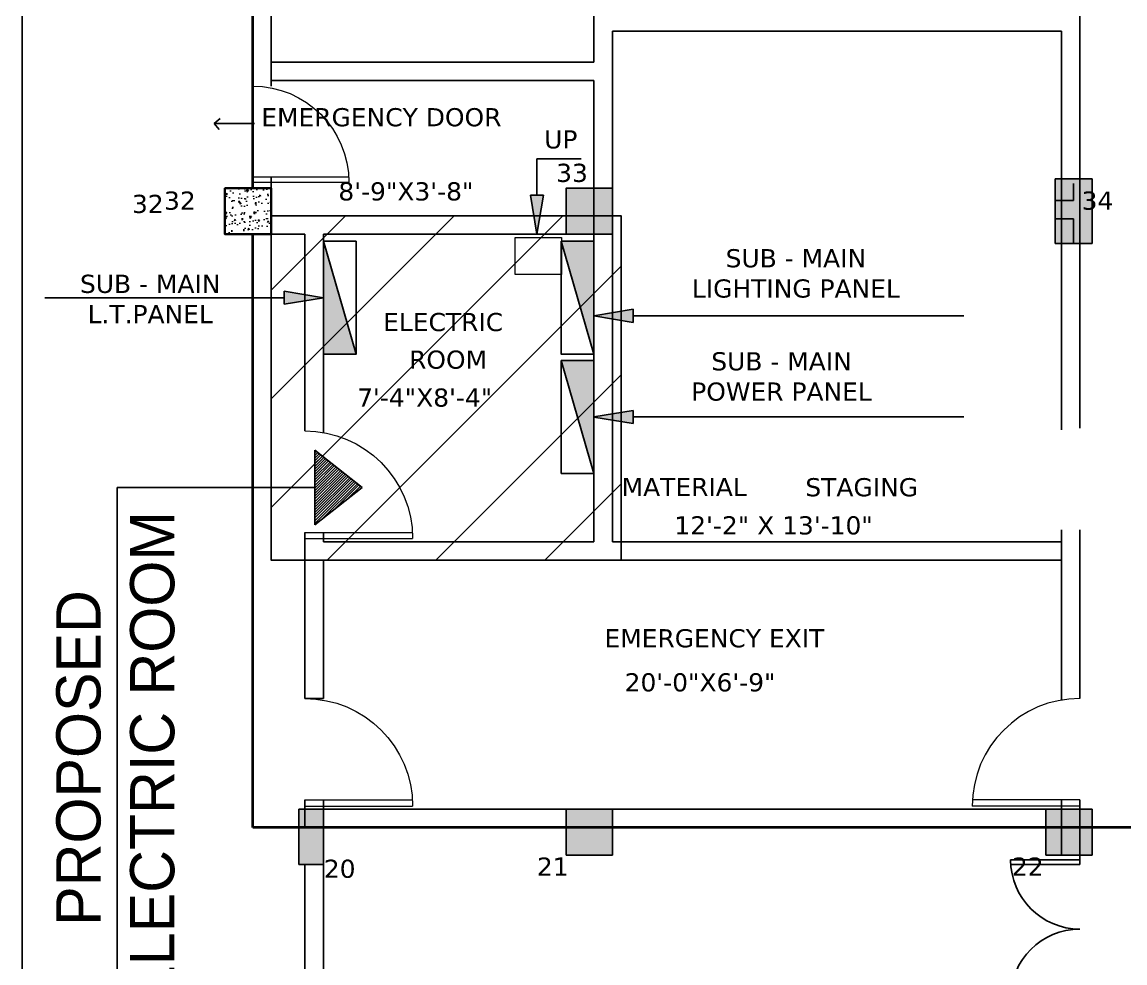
# Model space of a CAD drawing. Header units: millimetres. Extents: x -5691 to 68617, y -23008 to 84113.
# Drawn here: x -2286 to 6824, y 16027 to 23800 of the extents above; entities that cross this region are included whole.
import ezdxf

# ---------------------------------------------------------------- set-up
doc = ezdxf.new("R2010")
doc.units = ezdxf.units.MM
doc.header["$LTSCALE"] = 700
doc.header["$MEASUREMENT"] = 0
doc.set_wipeout_variables(frame=1)
doc.layers.add('architactur xref$0$AR. COLUMN', color=8, linetype='Continuous', lineweight=30)
doc.layers.add('architactur xref$0$AR. R.C.C HATCH', color=8, linetype='Continuous', lineweight=9)
for name, color, linetype in [('architactur xref$0$COLUMN', 8, 'Continuous'), ('architactur xref$0$COLUMN HATCH', 8, 'Continuous'), ('architactur xref$0$EL - LIGHT', 8, 'Continuous'), ('architactur xref$0$MAA-CABLE TRAY', 8, 'Continuous'), ('architactur xref$0$OUTER LINE', 8, 'Continuous'), ('architactur xref$0$TEXT', 8, 'Continuous'), ('architactur xref$0$WALL', 8, 'Continuous'), ('architactur xref$0$WINDOOW', 8, 'Continuous'), ('rcp$0$X-REF', 8, 'Continuous'), ('X-REF', 8, 'Continuous')]:
    doc.layers.add(name, color=color, linetype=linetype)
doc.styles.add('architactur xref$0$H St Bt', font='stylu.ttf')
doc.styles.add('architactur xref$0$VERDANA', font='verdana.ttf')

# ---------------------------------------------------------------- blocks, each defined once
blk = doc.blocks.new('architactur xref$0$D1')
at = {"layer": 'architactur xref$0$WINDOOW', "color": 0, "lineweight": 0}
for p, q in [((2995.31, -11649.76), (2960.31, -11649.76)), ((2995.31, -11647.76), (2960.36, -11647.76)), ((2995.31, -11647.76), (2995.31, -11650.76))]:
    blk.add_line(p, q, dxfattribs=at)
blk.add_arc((2995.31, -11649.76), 35, 90, 180, dxfattribs=at)
blk = doc.blocks.new('architactur xref$0$D4')
for p, q in [((1.5, 0), (1.5, 22.5)), ((3, 0), (3, 22.45)), ((45, 0), (45, 22.45)), ((46.5, 0), (46.5, 22.5)), ((0, 0), (3, 0)), ((45, 0), (48, 0))]:
    blk.add_line(p, q)
for centre, start, end in [((1.5, 0), 0, 90), ((46.5, 0), 90, 180)]:
    blk.add_arc(centre, 22.5, start, end)
blk = doc.blocks.new('architactur xref$0$PANEL')
at = {"layer": 'architactur xref$0$EL - LIGHT'}
blk.add_hatch(color=256, dxfattribs=at).paths.add_polyline_path([(-18.36, 5.31), (-18.36, -5.31), (18.36, 5.31)])
blk.add_line((18.36, 5.31), (-18.36, -5.31), dxfattribs=at)
blk.add_lwpolyline([(-18.36, 5.31), (18.36, 5.31), (18.36, -5.31), (-18.36, -5.31)], close=True, dxfattribs=at)
blk = doc.blocks.new('architactur xref$0$COLUMB 24X24')
at = {"lineweight": 18}
blk.add_wipeout([(600, 0), (600, 600), (0, 600), (0, 0)], dxfattribs=at)
at = {"layer": 'architactur xref$0$AR. R.C.C HATCH'}
h = blk.add_hatch(dxfattribs=at)
h.set_pattern_fill('AR-CONC', color=256, scale=30, style=0)
h.paths.add_polyline_path([(600, 600), (0, 600), (0, 0), (600, 0)])
at = {"layer": 'architactur xref$0$AR. COLUMN'}
blk.add_lwpolyline([(600, 0), (600, 600), (0, 600), (0, 0)], close=True, dxfattribs=at)
blk = doc.blocks.new('architactur xref')
at = {"layer": 'architactur xref$0$COLUMN HATCH', "linetype": 'Continuous'}
for points in [[(258, 886), (246, 886), (246, 865), (258, 865)], [(102, 883), (87, 883), (87, 868), (102, 868)], [(8, 663), (8, 681), (0, 681), (0, 663)], [(102, 681), (87, 681), (87, 666), (102, 666)], [(258, 681), (243, 681), (243, 666), (258, 666)]]:
    blk.add_hatch(color=256, dxfattribs=at).paths.add_polyline_path(points)
at = {"layer": 'architactur xref$0$TEXT', "lineweight": 0}
for points in [[(258, 886), (246, 886), (246, 865), (258, 865)], [(102, 883), (87, 883), (87, 868), (102, 868)], [(8, 663), (8, 681), (0, 681), (0, 663)], [(102, 681), (87, 681), (87, 666), (102, 666)], [(258, 681), (243, 681), (243, 666), (258, 666)]]:
    blk.add_hatch(color=256, dxfattribs=at).paths.add_polyline_path(points)
at = {"layer": 'architactur xref$0$TEXT'}
for points in [[(75.31, 880.74), (79.6, 880.74), (77.45, 867.95)], [(-4.74, 849.49), (-4.74, 845.2), (8.05, 847.35)], [(108.74, 843.57), (108.74, 839.28), (95.95, 841.43)], [(108.74, 810.69), (108.74, 806.4), (95.95, 808.55)]]:
    blk.add_hatch(color=256, dxfattribs=at).paths.add_polyline_path(points)
at = {"layer": 'architactur xref$0$WALL'}
h = blk.add_hatch(dxfattribs=at)
h.set_pattern_fill('ANSI31', color=256, scale=200, style=0)
h.set_pattern_definition([(45, (-64998.872, -46462.391), (-17.6776695, 17.6776695), [])])
h.paths.add_polyline_path([(-9, 874), (104.83, 874), (104.83, 762), (-9, 762)])
h = blk.add_hatch(dxfattribs=at)
h.set_pattern_fill('ANSI31', color=256, scale=5, style=0)
h.set_pattern_definition([(45, (1954.75984, -15334.2847), (-0.441941738, 0.441941738), [])])
h.paths.add_polyline_path([(5.24, 773.52), (20.57, 785.66), (5.24, 797.8)])
at = {"layer": 'architactur xref$0$COLUMN', "linetype": 'Continuous'}
blk.add_line((-15, 918), (-15, 915.59), dxfattribs=at)
for points in [[(246, 865), (258, 865), (258, 886), (246, 886)], [(-24, 868), (-9, 868), (-9, 883), (-24, 883)], [(87, 868), (102, 868), (102, 883), (87, 883)]]:
    blk.add_lwpolyline(points, close=True, dxfattribs=at)
for points in [[(0, 681), (0, 663)], [(8, 663), (8, 681), (0, 681)], [(87, 681), (87, 666)], [(102, 681), (87, 681)], [(102, 666), (102, 681)], [(258, 681), (243, 681), (243, 666)], [(258, 666), (258, 681)], [(87, 666), (102, 666)], [(243, 666), (258, 666)], [(0, 663), (8, 663)]]:
    blk.add_lwpolyline(points, dxfattribs=at)
at = {"layer": 'architactur xref$0$MAA-CABLE TRAY', "lineweight": 0}
blk.add_lwpolyline([(70.4, 866.95), (85.39, 866.95), (85.39, 854.95), (70.4, 854.95)], close=True, dxfattribs=at)
at = {"layer": 'architactur xref$0$OUTER LINE', "linetype": 'Continuous', "ltscale": 12}
blk.add_line((-90, -33), (-90, 2609), dxfattribs=at)
at = {"layer": 'architactur xref$0$TEXT'}
for p, q in [((77.45, 880.74), (77.45, 892.47)), ((77.45, 892.47), (91.87, 892.47)), ((77.44, 868), (75.31, 880.74)), ((79.6, 880.74), (75.31, 880.74)), ((77.46, 868), (79.6, 880.74)), ((-4.74, 847.34), (-82.57, 847.34)), ((8, 847.36), (-4.74, 849.49)), ((-4.74, 845.2), (-4.74, 849.49)), ((8, 847.34), (-4.74, 845.2)), ((96, 841.44), (108.74, 843.57)), ((108.74, 839.28), (108.74, 843.57)), ((96, 841.42), (108.74, 839.28)), ((108.74, 841.42), (216.3, 841.42)), ((96, 808.56), (108.74, 810.69)), ((108.74, 806.4), (108.74, 810.69)), ((96, 808.54), (108.74, 806.4)), ((108.74, 808.55), (216.3, 808.55))]:
    blk.add_line(p, q, dxfattribs=at)
at = {"layer": 'architactur xref$0$TEXT', "lineweight": 0}
for p, q in [((252, 879), (252, 884.5)), ((246, 879), (252, 879)), ((246, 873), (252, 873)), ((252, 865), (252, 873))]:
    blk.add_line(p, q, dxfattribs=at)
for points in [[(246, 865), (258, 865), (258, 886), (246, 886)], [(-24, 868), (-9, 868), (-9, 883), (-24, 883)], [(87, 868), (102, 868), (102, 883), (87, 883)]]:
    blk.add_lwpolyline(points, close=True, dxfattribs=at)
for points in [[(0, 663), (8, 663), (8, 681)], [(8, 681), (0, 681), (0, 663)], [(87, 666), (102, 666), (102, 681)], [(102, 681), (87, 681), (87, 666)], [(243, 666), (258, 666), (258, 681)], [(258, 681), (243, 681), (243, 666)]]:
    blk.add_lwpolyline(points, dxfattribs=at)
at = {"layer": 'architactur xref$0$WALL', "linetype": 'Continuous'}
for p, q in [((-15, 1066), (-15, 915.59)), ((-9, 1066), (-9, 916.17)), ((96, 924), (96, 1060)), ((254, 804.9), (254, 940)), ((102, 934), (102, 768)), ((102, 934), (248, 934)), ((248, 804.38), (248, 934)), ((-9, 924), (96, 924)), ((96, 918), (-9, 918)), ((96, 918), (96, 768)), ((-15, 886.67), (-15, 868)), ((-9, 886.67), (-9, 868)), ((252, 886), (258, 886)), ((252, 879), (252, 884.5)), ((258, 865), (258, 884.5)), ((246, 879), (252, 879)), ((87, 874), (-15, 874)), ((246, 873), (252, 873)), ((252, 865), (252, 873)), ((2, 868), (-15, 868)), ((2, 804), (2, 868)), ((8, 803.48), (8, 868)), ((96, 868), (8, 868)), ((258, 865), (252, 865)), ((248, 716.48), (248, 771.9)), ((254, 717), (254, 771.9)), ((2, 717), (2, 771)), ((8, 768), (8, 771)), ((8, 768), (96, 768)), ((102, 768), (248, 768)), ((8, 717), (8, 762)), ((248, 762), (8, 762)), ((2, 675), (2, 684)), ((8, 684), (8, 567)), ((248, 666), (248, 684)), ((254, 666), (254, 684)), ((96, 681), (2, 681)), ((102, 681), (252, 681)), ((87, 675), (0, 675)), ((102, 675), (243, 675)), ((2, 663), (2, 489))]:
    blk.add_line(p, q, dxfattribs=at)
at = {"layer": 'architactur xref$0$WALL'}
for p, q in [((-27.51, 904.03), (-25.57, 905.62)), ((-14.45, 904.03), (-27.51, 904.03)), ((-25.91, 902.09), (-27.51, 904.03)), ((20.57, 785.66), (5.24, 797.8)), ((5.24, 797.8), (5.24, 773.52)), ((5.24, 785.66), (-59.12, 785.66)), ((-59.12, 785.66), (-59.12, 620.57)), ((20.57, 785.66), (5.24, 773.52)), ((2, 717), (8, 717))]:
    blk.add_line(p, q, dxfattribs=at)
blk.add_lwpolyline([(-9, 874), (104.83, 874), (104.83, 762), (-9, 762)], close=True, dxfattribs=at)
at = {"layer": 'architactur xref$0$WINDOOW', "lineweight": 35}
for p, q in [((-15, 675), (-15, 2115)), ((870, 675), (-15, 675))]:
    blk.add_line(p, q, dxfattribs=at)
at = {"layer": 'architactur xref$0$COLUMN', "linetype": 'Continuous', "rotation": 90}
blk.add_blockref('architactur xref$0$D4', (254, 618), dxfattribs=at)
at = {"layer": 'architactur xref$0$MAA-CABLE TRAY'}
for p, rotation in [((13.31, 847.34), 90), ((90.69, 847.34), 270), ((90.69, 808.56), 270)]:
    blk.add_blockref('architactur xref$0$PANEL', p, dxfattribs=dict(at, rotation=rotation))
at = {"layer": 'architactur xref$0$WINDOOW', "lineweight": 0, "xscale": -0.8939519999985349, "yscale": 0.8939519999985349, "zscale": 0.8939519999999999, "rotation": 359.9999999841446}
blk.add_blockref('architactur xref$0$D1', (2662.66, 11299.21), dxfattribs=at)
at = {"layer": 'architactur xref$0$WINDOOW', "lineweight": 0, "xscale": -1}
for p in [(2997.31, 12418.76), (2997.31, 12331.76)]:
    blk.add_blockref('architactur xref$0$D1', p, dxfattribs=at)
at = {"layer": 'architactur xref$0$WINDOOW', "lineweight": 0}
blk.add_blockref('architactur xref$0$D1', (-2741.31, 12331.76), dxfattribs=at)
at = {"layer": 'architactur xref$0$TEXT', "lineweight": 0, "style": 'architactur xref$0$VERDANA'}
for s, height, p in [('EMERGENCY DOOR', 5.9055, (-12.2, 903.1)), ('8\'-9"X3\'-8"', 5.9055, (12.87, 878.98)), ('ELECTRIC', 5.906, (27.43, 836.48)), ('ROOM', 5.906, (35.86, 824.26)), ('7\'-4"X8\'-4"', 5.9055, (18.99, 811.92)), ('MATERIAL', 5.906, (105, 782.85)), ('STAGING', 5.906, (164.75, 782.76)), ('12\'-2" X 13\'-10"', 5.9055, (122.15, 770.36)), ('EMERGENCY EXIT', 5.9055, (99.41, 733.64)), ('20\'-0"X6\'-9"', 5.9055, (105.97, 719.31))]:
    blk.add_text(s, height=height, dxfattribs=at).set_placement(p)
at = {"layer": 'architactur xref$0$TEXT', "lineweight": 40, "style": 'architactur xref$0$VERDANA'}
blk.add_text('32', height=5.906, dxfattribs=at).set_placement((-54.25, 874.91))
at = {"layer": 'architactur xref$0$TEXT', "width": 208.2278, "attachment_point": 5, "style": 'architactur xref$0$VERDANA'}
for s, insert, char_height in [('UP ', (85.21, 898.79), 5.906), ('SUB - MAIN \\PLIGHTING PANEL', (161.66, 855.21), 5.9055), ('SUB - MAIN \\PL.T.PANEL', (-48.32, 846.94), 5.9055), ('SUB - MAIN \\PPOWER PANEL', (156.99, 821.69), 5.9055)]:
    blk.add_mtext(s, dxfattribs=dict(at, insert=insert, char_height=char_height))
at = {"layer": 'architactur xref$0$TEXT', "lineweight": 0, "char_height": 5.906, "width": 5.1391, "attachment_point": 5, "style": 'architactur xref$0$VERDANA'}
for s, insert in [('33', (88.85, 887.9)), ('32', (-38.67, 878.87)), ('34', (259.74, 878.87)), ('20', (13.3, 661.57)), ('21', (82.59, 662.33)), ('22', (237.07, 662.33))]:
    blk.add_mtext(s, dxfattribs=dict(at, insert=insert))
at = {"layer": 'architactur xref$0$WALL', "linetype": 'Continuous', "insert": (-59.57, 697.64), "char_height": 14.4, "width": 169.7723, "attachment_point": 5, "rotation": 90, "style": 'architactur xref$0$H St Bt'}
blk.add_mtext('PROPOSED ELECTRIC ROOM', dxfattribs=at)
at = {"layer": 'architactur xref$0$AR. COLUMN', "xscale": 0.02500000000000233, "yscale": 0.02500000000000233, "zscale": 0.02500000000000233, "rotation": 180}
blk.add_blockref('architactur xref$0$COLUMB 24X24', (-9, 883), dxfattribs=at)
blk = doc.blocks.new('rcp')
at = {"layer": 'rcp$0$X-REF', "xscale": 25.39999999999418, "yscale": 25.39999999999418, "zscale": 25.39999999999418}
blk.add_blockref('architactur xref', (0, 0), dxfattribs=at)

msp = doc.modelspace()

# ---------------------------------------------------------------- block references
at = {"layer": 'X-REF', "ltscale": 8}
msp.add_blockref('rcp', (0, 0), dxfattribs=at)

# ---------------------------------------------------------------- next in the draw order: block references
at = {"layer": 'X-REF', "xscale": 25.39999999999418, "yscale": 25.39999999999418, "zscale": 25.39999999999418}
msp.add_blockref('architactur xref', (0, 0), dxfattribs=at)

doc.saveas('drawing.dxf')
